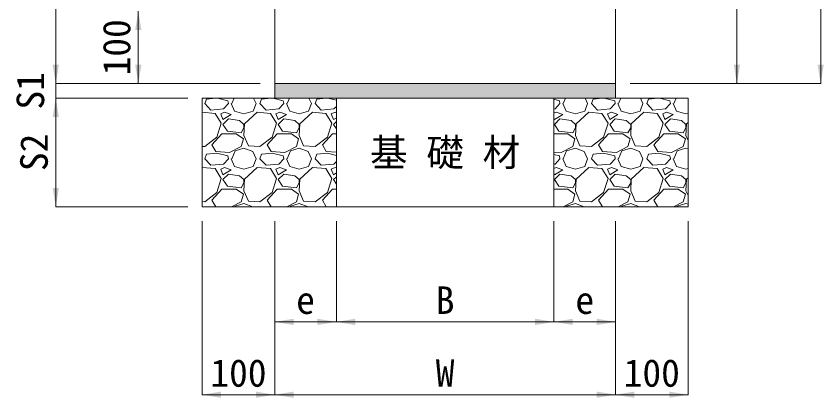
# Model space of a CAD drawing. Units: millimetres at full size. Extents: x 63886 to 97934, y 3628 to 26930.
# Drawn here: x 65672 to 66786, y 6055 to 6582 of the extents above; entities that cross this region are included whole.
import ezdxf
from ezdxf.enums import TextEntityAlignment as Align

# ---------------------------------------------------------------- set-up
doc = ezdxf.new("R2010")
doc.units = ezdxf.units.MM
doc.header["$LTSCALE"] = 30
doc.layers.add('ハッチング_モルタル', color=30, linetype='Continuous')
doc.layers.add('文字', color=7, linetype='Continuous')
for name, color, linetype, lineweight in [('ハッチング_基礎', 150, 'Continuous', 5), ('寸法線', 7, 'Continuous', 9), ('本体', 2, 'Continuous', 5), ('舗装・基礎', 3, 'Continuous', 13), ('補助線', 8, 'Continuous', 13)]:
    doc.layers.add(name, color=color, linetype=linetype, lineweight=lineweight)
doc.styles.add('ＭＳ ゴシック', font='')
doc.styles.get('ＭＳ ゴシック').set_extended_font_data('MS Gothic')

# ---------------------------------------------------------------- blocks, each defined once
blk = doc.blocks.new('filled_arrow')
at = {"color": 0, "linetype": 'Continuous', "lineweight": -2}
blk.add_solid([(7.5, 1.25), (0, 0), (7.5, -1.25)], dxfattribs=at)

msp = doc.modelspace()

# ---------------------------------------------------------------- hatches: boundary and pattern name
at = {"layer": 'ハッチング_モルタル'}
msp.add_hatch(color=256, dxfattribs=at).paths.add_polyline_path([(66498.97, 6468.97), (66498.97, 6488.97), (66028.97, 6488.97), (66028.97, 6468.97)])

# ---------------------------------------------------------------- linework, layer by layer
at = {"layer": 'ハッチング_基礎'}
for p, q in [((65932.41, 6461.55), (65934.69, 6467.65)), ((65940.79, 6452.41), (65932.41, 6461.55)), ((65947.25, 6468.97), (65934.69, 6467.65)), ((65964.41, 6465.36), (65949.98, 6468.97)), ((65965.17, 6461.55), (65958.32, 6453.93)), ((65965.17, 6461.55), (65964.41, 6465.36)), ((65968.98, 6461.55), (65973.56, 6450.88)), ((65969.75, 6461.55), (65972.93, 6468.97)), ((65999.46, 6450.88), (66003.27, 6461.55)), ((65999.85, 6468.97), (66003.27, 6461.55)), ((66008.61, 6461.55), (66010.89, 6467.65)), ((66016.99, 6452.41), (66008.61, 6461.55)), ((66023.45, 6468.97), (66010.89, 6467.65)), ((66040.61, 6465.36), (66026.18, 6468.97)), ((66041.37, 6461.55), (66034.52, 6453.93)), ((66041.37, 6461.55), (66040.61, 6465.36)), ((66045.18, 6461.55), (66049.76, 6450.88)), ((66045.95, 6461.55), (66049.13, 6468.97)), ((66075.66, 6450.88), (66079.47, 6461.55)), ((66076.05, 6468.97), (66079.47, 6461.55)), ((66084.81, 6461.55), (66087.09, 6467.65)), ((66093.19, 6452.41), (66084.81, 6461.55)), ((66099.65, 6468.97), (66087.09, 6467.65)), ((66113.97, 6466.07), (66102.38, 6468.97)), ((66421.61, 6465.36), (66413.97, 6467.27)), ((66422.37, 6461.55), (66415.52, 6453.93)), ((66422.37, 6461.55), (66421.61, 6465.36)), ((66426.18, 6461.55), (66430.76, 6450.88)), ((66426.95, 6461.55), (66430.13, 6468.97)), ((66456.66, 6450.88), (66460.47, 6461.55)), ((66457.05, 6468.97), (66460.47, 6461.55)), ((66465.81, 6461.55), (66468.09, 6467.65)), ((66474.19, 6452.41), (66465.81, 6461.55)), ((66480.65, 6468.97), (66468.09, 6467.65)), ((66497.81, 6465.36), (66483.38, 6468.97)), ((66498.57, 6461.55), (66491.72, 6453.93)), ((66498.57, 6461.55), (66497.81, 6465.36)), ((66502.38, 6461.55), (66506.96, 6450.88)), ((66503.15, 6461.55), (66506.33, 6468.97)), ((66532.86, 6450.88), (66536.67, 6461.55)), ((66533.25, 6468.97), (66536.67, 6461.55)), ((66542.01, 6461.55), (66544.29, 6467.65)), ((66550.39, 6452.41), (66542.01, 6461.55)), ((66556.85, 6468.97), (66544.29, 6467.65)), ((66574.01, 6465.36), (66559.58, 6468.97)), ((66574.77, 6461.55), (66567.92, 6453.93)), ((66574.77, 6461.55), (66574.01, 6465.36)), ((66578.58, 6461.55), (66583.16, 6450.88)), ((66579.35, 6461.55), (66582.53, 6468.97)), ((65946.89, 6447.83), (65928.97, 6449.33)), ((65958.32, 6453.93), (65940.79, 6452.41)), ((65959.84, 6449.36), (65954.51, 6447.07)), ((65968.98, 6446.31), (65959.84, 6449.36)), ((65973.56, 6450.88), (65986.51, 6447.07)), ((65986.51, 6447.07), (65999.46, 6450.88)), ((66004.8, 6449.36), (65987.27, 6433.36)), ((66023.09, 6447.83), (66004.8, 6449.36)), ((66034.52, 6453.93), (66016.99, 6452.41)), ((66036.04, 6449.36), (66030.71, 6447.07)), ((66045.18, 6446.31), (66036.04, 6449.36)), ((66049.76, 6450.88), (66062.71, 6447.07)), ((66062.71, 6447.07), (66075.66, 6450.88)), ((66081, 6449.36), (66063.47, 6433.36)), ((66099.29, 6447.83), (66081, 6449.36)), ((66110.72, 6453.93), (66093.19, 6452.41)), ((66112.24, 6449.36), (66106.91, 6447.07)), ((66113.97, 6457.55), (66110.72, 6453.93)), ((66113.97, 6448.78), (66112.24, 6449.36)), ((66415.52, 6453.93), (66413.97, 6453.8)), ((66417.04, 6449.36), (66413.97, 6448.04)), ((66426.18, 6446.31), (66417.04, 6449.36)), ((66430.76, 6450.88), (66443.71, 6447.07)), ((66443.71, 6447.07), (66456.66, 6450.88)), ((66462, 6449.36), (66444.47, 6433.36)), ((66480.29, 6447.83), (66462, 6449.36)), ((66491.72, 6453.93), (66474.19, 6452.41)), ((66493.24, 6449.36), (66487.91, 6447.07)), ((66502.38, 6446.31), (66493.24, 6449.36)), ((66506.96, 6450.88), (66519.91, 6447.07)), ((66519.91, 6447.07), (66532.86, 6450.88)), ((66538.2, 6449.36), (66520.67, 6433.36)), ((66556.49, 6447.83), (66538.2, 6449.36)), ((66567.92, 6453.93), (66550.39, 6452.41)), ((66569.44, 6449.36), (66564.11, 6447.07)), ((66578.58, 6446.31), (66569.44, 6449.36)), ((66583.16, 6450.88), (66596.11, 6447.07)), ((65955.27, 6434.12), (65946.89, 6447.83)), ((65954.51, 6447.07), (65957.55, 6439.45)), ((65957.55, 6439.45), (65968.98, 6446.31)), ((65965.17, 6440.21), (65957.55, 6432.59)), ((65980.41, 6437.93), (65965.17, 6440.21)), ((66031.47, 6434.12), (66023.09, 6447.83)), ((66030.71, 6447.07), (66033.75, 6439.45)), ((66033.75, 6439.45), (66045.18, 6446.31)), ((66041.37, 6440.21), (66033.75, 6432.59)), ((66056.61, 6437.93), (66041.37, 6440.21)), ((66107.67, 6434.12), (66099.29, 6447.83)), ((66106.91, 6447.07), (66109.95, 6439.45)), ((66109.95, 6439.45), (66113.97, 6441.86)), ((66413.97, 6441.4), (66414.75, 6439.45)), ((66414.75, 6439.45), (66426.18, 6446.31)), ((66422.37, 6440.21), (66414.75, 6432.59)), ((66437.61, 6437.93), (66422.37, 6440.21)), ((66488.67, 6434.12), (66480.29, 6447.83)), ((66487.91, 6447.07), (66490.95, 6439.45)), ((66490.95, 6439.45), (66502.38, 6446.31)), ((66498.57, 6440.21), (66490.95, 6432.59)), ((66513.81, 6437.93), (66498.57, 6440.21)), ((66564.87, 6434.12), (66556.49, 6447.83)), ((66564.11, 6447.07), (66567.15, 6439.45)), ((66567.15, 6439.45), (66578.58, 6446.31)), ((66574.77, 6440.21), (66567.15, 6432.59)), ((66590.01, 6437.93), (66574.77, 6440.21)), ((66596.11, 6447.07), (66598.97, 6447.91)), ((65949.17, 6415.07), (65955.27, 6434.12)), ((65957.55, 6432.59), (65963.65, 6423.45)), ((65986.51, 6432.59), (65980.41, 6437.93)), ((65982.7, 6421.16), (65986.51, 6428.02)), ((65987.27, 6433.36), (65986.51, 6417.35)), ((65986.51, 6428.02), (65986.51, 6432.59)), ((66025.37, 6415.07), (66031.47, 6434.12)), ((66033.75, 6432.59), (66039.85, 6423.45)), ((66062.71, 6432.59), (66056.61, 6437.93)), ((66058.9, 6421.16), (66062.71, 6428.02)), ((66063.47, 6433.36), (66062.71, 6417.35)), ((66062.71, 6428.02), (66062.71, 6432.59)), ((66101.57, 6415.07), (66107.67, 6434.12)), ((66113.97, 6436.61), (66109.95, 6432.59)), ((66109.95, 6432.59), (66113.97, 6426.56)), ((66414.75, 6432.59), (66420.85, 6423.45)), ((66443.71, 6432.59), (66437.61, 6437.93)), ((66439.9, 6421.16), (66443.71, 6428.02)), ((66444.47, 6433.36), (66443.71, 6417.35)), ((66443.71, 6428.02), (66443.71, 6432.59)), ((66482.57, 6415.07), (66488.67, 6434.12)), ((66490.95, 6432.59), (66497.05, 6423.45)), ((66519.91, 6432.59), (66513.81, 6437.93)), ((66516.1, 6421.16), (66519.91, 6428.02)), ((66520.67, 6433.36), (66519.91, 6417.35)), ((66519.91, 6428.02), (66519.91, 6432.59)), ((66558.77, 6415.07), (66564.87, 6434.12)), ((66567.15, 6432.59), (66573.25, 6423.45)), ((66596.11, 6432.59), (66590.01, 6437.93)), ((66592.3, 6421.16), (66596.11, 6428.02)), ((66596.87, 6433.36), (66596.11, 6417.35)), ((66596.11, 6428.02), (66596.11, 6432.59)), ((66598.97, 6435.27), (66596.87, 6433.36)), ((65942.31, 6404.4), (65956.03, 6419.64)), ((65956.03, 6419.64), (65975.84, 6419.64)), ((65963.65, 6423.45), (65982.7, 6421.16)), ((65975.84, 6419.64), (65985.75, 6412.78)), ((65986.51, 6417.35), (65992.61, 6402.88)), ((66018.51, 6404.4), (66032.23, 6419.64)), ((66032.23, 6419.64), (66052.04, 6419.64)), ((66039.85, 6423.45), (66058.9, 6421.16)), ((66052.04, 6419.64), (66061.95, 6412.78)), ((66062.71, 6417.35), (66068.81, 6402.88)), ((66094.71, 6404.4), (66108.43, 6419.64)), ((66108.43, 6419.64), (66113.97, 6419.64)), ((66413.97, 6419.64), (66433.04, 6419.64)), ((66420.85, 6423.45), (66439.9, 6421.16)), ((66433.04, 6419.64), (66442.95, 6412.78)), ((66443.71, 6417.35), (66449.81, 6402.88)), ((66475.71, 6404.4), (66489.43, 6419.64)), ((66489.43, 6419.64), (66509.24, 6419.64)), ((66497.05, 6423.45), (66516.1, 6421.16)), ((66509.24, 6419.64), (66519.15, 6412.78)), ((66519.91, 6417.35), (66526.01, 6402.88)), ((66551.91, 6404.4), (66565.63, 6419.64)), ((66565.63, 6419.64), (66585.44, 6419.64)), ((66573.25, 6423.45), (66592.3, 6421.16)), ((66585.44, 6419.64), (66595.35, 6412.78)), ((66596.11, 6417.35), (66598.97, 6410.55)), ((65932.41, 6402.11), (65949.17, 6415.07)), ((65985.75, 6412.78), (65982.7, 6402.11)), ((66008.61, 6402.11), (66025.37, 6415.07)), ((66061.95, 6412.78), (66058.9, 6402.11)), ((66084.81, 6402.11), (66101.57, 6415.07)), ((66442.95, 6412.78), (66439.9, 6402.11)), ((66465.81, 6402.11), (66482.57, 6415.07)), ((66519.15, 6412.78), (66516.1, 6402.11)), ((66542.01, 6402.11), (66558.77, 6415.07)), ((66595.35, 6412.78), (66592.3, 6402.11)), ((65928.97, 6402.28), (65932.41, 6402.11)), ((65947.65, 6395.26), (65942.31, 6404.4)), ((65966.7, 6393.73), (65947.65, 6395.26)), ((65982.7, 6402.11), (65966.7, 6393.73)), ((65969.75, 6385.35), (65974.32, 6396.02)), ((65974.32, 6396.02), (65986.51, 6399.83)), ((65986.51, 6399.83), (65998.7, 6395.26)), ((65992.61, 6402.88), (66008.61, 6402.11)), ((65998.7, 6395.26), (66003.27, 6385.35)), ((66023.85, 6395.26), (66018.51, 6404.4)), ((66042.9, 6393.73), (66023.85, 6395.26)), ((66058.9, 6402.11), (66042.9, 6393.73)), ((66045.95, 6385.35), (66050.52, 6396.02)), ((66050.52, 6396.02), (66062.71, 6399.83)), ((66062.71, 6399.83), (66074.9, 6395.26)), ((66068.81, 6402.88), (66084.81, 6402.11)), ((66074.9, 6395.26), (66079.47, 6385.35)), ((66100.05, 6395.26), (66094.71, 6404.4)), ((66113.97, 6394.14), (66100.05, 6395.26)), ((66423.9, 6393.73), (66413.97, 6394.53)), ((66439.9, 6402.11), (66423.9, 6393.73)), ((66426.95, 6385.35), (66431.52, 6396.02)), ((66431.52, 6396.02), (66443.71, 6399.83)), ((66443.71, 6399.83), (66455.9, 6395.26)), ((66449.81, 6402.88), (66465.81, 6402.11)), ((66455.9, 6395.26), (66460.47, 6385.35)), ((66481.05, 6395.26), (66475.71, 6404.4)), ((66500.1, 6393.73), (66481.05, 6395.26)), ((66516.1, 6402.11), (66500.1, 6393.73)), ((66503.15, 6385.35), (66507.72, 6396.02)), ((66507.72, 6396.02), (66519.91, 6399.83)), ((66519.91, 6399.83), (66532.1, 6395.26)), ((66526.01, 6402.88), (66542.01, 6402.11)), ((66532.1, 6395.26), (66536.67, 6385.35)), ((66557.25, 6395.26), (66551.91, 6404.4)), ((66576.3, 6393.73), (66557.25, 6395.26)), ((66592.3, 6402.11), (66576.3, 6393.73)), ((66579.35, 6385.35), (66583.92, 6396.02)), ((66583.92, 6396.02), (66596.11, 6399.83)), ((66596.11, 6399.83), (66598.97, 6398.75)), ((65932.41, 6385.35), (65934.69, 6391.45)), ((65940.79, 6376.21), (65932.41, 6385.35)), ((65949.17, 6392.97), (65934.69, 6391.45)), ((65964.41, 6389.16), (65949.17, 6392.97)), ((65965.17, 6385.35), (65958.32, 6377.73)), ((65965.17, 6385.35), (65964.41, 6389.16)), ((65968.98, 6385.35), (65973.56, 6374.68)), ((65999.46, 6374.68), (66003.27, 6385.35)), ((66008.61, 6385.35), (66010.89, 6391.45)), ((66016.99, 6376.21), (66008.61, 6385.35)), ((66025.37, 6392.97), (66010.89, 6391.45)), ((66040.61, 6389.16), (66025.37, 6392.97)), ((66041.37, 6385.35), (66034.52, 6377.73)), ((66041.37, 6385.35), (66040.61, 6389.16)), ((66045.18, 6385.35), (66049.76, 6374.68)), ((66075.66, 6374.68), (66079.47, 6385.35)), ((66084.81, 6385.35), (66087.09, 6391.45)), ((66093.19, 6376.21), (66084.81, 6385.35)), ((66101.57, 6392.97), (66087.09, 6391.45)), ((66113.97, 6389.87), (66101.57, 6392.97)), ((66421.61, 6389.16), (66413.97, 6391.07)), ((66422.37, 6385.35), (66415.52, 6377.73)), ((66422.37, 6385.35), (66421.61, 6389.16)), ((66426.18, 6385.35), (66430.76, 6374.68)), ((66456.66, 6374.68), (66460.47, 6385.35)), ((66465.81, 6385.35), (66468.09, 6391.45)), ((66474.19, 6376.21), (66465.81, 6385.35)), ((66482.57, 6392.97), (66468.09, 6391.45)), ((66497.81, 6389.16), (66482.57, 6392.97)), ((66498.57, 6385.35), (66491.72, 6377.73)), ((66498.57, 6385.35), (66497.81, 6389.16)), ((66502.38, 6385.35), (66506.96, 6374.68)), ((66532.86, 6374.68), (66536.67, 6385.35)), ((66542.01, 6385.35), (66544.29, 6391.45)), ((66550.39, 6376.21), (66542.01, 6385.35)), ((66558.77, 6392.97), (66544.29, 6391.45)), ((66574.01, 6389.16), (66558.77, 6392.97)), ((66574.77, 6385.35), (66567.92, 6377.73)), ((66574.77, 6385.35), (66574.01, 6389.16)), ((66578.58, 6385.35), (66583.16, 6374.68)), ((65946.89, 6371.63), (65928.97, 6373.13)), ((65958.32, 6377.73), (65940.79, 6376.21)), ((65955.27, 6357.92), (65946.89, 6371.63)), ((65959.84, 6373.16), (65954.51, 6370.87)), ((65968.98, 6370.11), (65959.84, 6373.16)), ((65973.56, 6374.68), (65986.51, 6370.87)), ((65986.51, 6370.87), (65999.46, 6374.68)), ((66004.8, 6373.16), (65987.27, 6357.16)), ((66023.09, 6371.63), (66004.8, 6373.16)), ((66034.52, 6377.73), (66016.99, 6376.21)), ((66031.47, 6357.92), (66023.09, 6371.63)), ((66036.04, 6373.16), (66030.71, 6370.87)), ((66045.18, 6370.11), (66036.04, 6373.16)), ((66049.76, 6374.68), (66062.71, 6370.87)), ((66062.71, 6370.87), (66075.66, 6374.68)), ((66081, 6373.16), (66063.47, 6357.16)), ((66099.29, 6371.63), (66081, 6373.16)), ((66110.72, 6377.73), (66093.19, 6376.21)), ((66107.67, 6357.92), (66099.29, 6371.63)), ((66112.24, 6373.16), (66106.91, 6370.87)), ((66113.97, 6381.35), (66110.72, 6377.73)), ((66113.97, 6372.58), (66112.24, 6373.16)), ((66415.52, 6377.73), (66413.97, 6377.6)), ((66417.04, 6373.16), (66413.97, 6371.84)), ((66426.18, 6370.11), (66417.04, 6373.16)), ((66430.76, 6374.68), (66443.71, 6370.87)), ((66443.71, 6370.87), (66456.66, 6374.68)), ((66462, 6373.16), (66444.47, 6357.16)), ((66480.29, 6371.63), (66462, 6373.16)), ((66491.72, 6377.73), (66474.19, 6376.21)), ((66488.67, 6357.92), (66480.29, 6371.63)), ((66493.24, 6373.16), (66487.91, 6370.87)), ((66502.38, 6370.11), (66493.24, 6373.16)), ((66506.96, 6374.68), (66519.91, 6370.87)), ((66519.91, 6370.87), (66532.86, 6374.68)), ((66538.2, 6373.16), (66520.67, 6357.16)), ((66556.49, 6371.63), (66538.2, 6373.16)), ((66567.92, 6377.73), (66550.39, 6376.21)), ((66564.87, 6357.92), (66556.49, 6371.63)), ((66569.44, 6373.16), (66564.11, 6370.87)), ((66578.58, 6370.11), (66569.44, 6373.16)), ((66583.16, 6374.68), (66596.11, 6370.87)), ((66596.11, 6370.87), (66598.97, 6371.71)), ((65954.51, 6370.87), (65957.55, 6363.25)), ((65957.55, 6363.25), (65968.98, 6370.11)), ((65965.17, 6364.01), (65957.55, 6356.39)), ((65980.41, 6361.73), (65965.17, 6364.01)), ((65986.51, 6356.39), (65980.41, 6361.73)), ((66030.71, 6370.87), (66033.75, 6363.25)), ((66033.75, 6363.25), (66045.18, 6370.11)), ((66041.37, 6364.01), (66033.75, 6356.39)), ((66056.61, 6361.73), (66041.37, 6364.01)), ((66062.71, 6356.39), (66056.61, 6361.73)), ((66106.91, 6370.87), (66109.95, 6363.25)), ((66109.95, 6363.25), (66113.97, 6365.66)), ((66113.97, 6360.41), (66109.95, 6356.39)), ((66413.97, 6365.2), (66414.75, 6363.25)), ((66414.75, 6363.25), (66426.18, 6370.11)), ((66422.37, 6364.01), (66414.75, 6356.39)), ((66437.61, 6361.73), (66422.37, 6364.01)), ((66443.71, 6356.39), (66437.61, 6361.73)), ((66487.91, 6370.87), (66490.95, 6363.25)), ((66490.95, 6363.25), (66502.38, 6370.11)), ((66498.57, 6364.01), (66490.95, 6356.39)), ((66513.81, 6361.73), (66498.57, 6364.01)), ((66519.91, 6356.39), (66513.81, 6361.73)), ((66564.11, 6370.87), (66567.15, 6363.25)), ((66567.15, 6363.25), (66578.58, 6370.11)), ((66574.77, 6364.01), (66567.15, 6356.39)), ((66590.01, 6361.73), (66574.77, 6364.01)), ((66596.11, 6356.39), (66590.01, 6361.73)), ((65949.17, 6338.87), (65955.27, 6357.92)), ((65957.55, 6356.39), (65963.65, 6347.25)), ((65982.7, 6344.96), (65986.51, 6351.82)), ((65987.27, 6357.16), (65986.51, 6341.15)), ((65986.51, 6351.82), (65986.51, 6356.39)), ((66025.37, 6338.87), (66031.47, 6357.92)), ((66033.75, 6356.39), (66039.85, 6347.25)), ((66058.9, 6344.96), (66062.71, 6351.82)), ((66063.47, 6357.16), (66062.71, 6341.15)), ((66062.71, 6351.82), (66062.71, 6356.39)), ((66101.57, 6338.87), (66107.67, 6357.92)), ((66109.95, 6356.39), (66113.97, 6350.36)), ((66414.75, 6356.39), (66420.85, 6347.25)), ((66439.9, 6344.96), (66443.71, 6351.82)), ((66444.47, 6357.16), (66443.71, 6341.15)), ((66443.71, 6351.82), (66443.71, 6356.39)), ((66482.57, 6338.87), (66488.67, 6357.92)), ((66490.95, 6356.39), (66497.05, 6347.25)), ((66516.1, 6344.96), (66519.91, 6351.82)), ((66520.67, 6357.16), (66519.91, 6341.15)), ((66519.91, 6351.82), (66519.91, 6356.39)), ((66558.77, 6338.87), (66564.87, 6357.92)), ((66567.15, 6356.39), (66573.25, 6347.25)), ((66592.3, 6344.96), (66596.11, 6351.82)), ((66596.87, 6357.16), (66596.11, 6341.15)), ((66596.11, 6351.82), (66596.11, 6356.39)), ((66598.97, 6359.07), (66596.87, 6357.16)), ((65932.41, 6325.91), (65949.17, 6338.87)), ((65942.31, 6328.2), (65956.03, 6343.44)), ((65956.03, 6343.44), (65975.84, 6343.44)), ((65963.65, 6347.25), (65982.7, 6344.96)), ((65975.84, 6343.44), (65985.75, 6336.58)), ((65986.51, 6341.15), (65992.61, 6326.68)), ((66008.61, 6325.91), (66025.37, 6338.87)), ((66018.51, 6328.2), (66032.23, 6343.44)), ((66032.23, 6343.44), (66052.04, 6343.44)), ((66039.85, 6347.25), (66058.9, 6344.96)), ((66052.04, 6343.44), (66061.95, 6336.58)), ((66062.71, 6341.15), (66068.81, 6326.68)), ((66084.81, 6325.91), (66101.57, 6338.87)), ((66094.71, 6328.2), (66108.43, 6343.44)), ((66108.43, 6343.44), (66113.97, 6343.44)), ((66413.97, 6343.44), (66433.04, 6343.44)), ((66420.85, 6347.25), (66439.9, 6344.96)), ((66433.04, 6343.44), (66442.95, 6336.58)), ((66443.71, 6341.15), (66449.81, 6326.68)), ((66465.81, 6325.91), (66482.57, 6338.87)), ((66475.71, 6328.2), (66489.43, 6343.44)), ((66489.43, 6343.44), (66509.24, 6343.44)), ((66497.05, 6347.25), (66516.1, 6344.96)), ((66509.24, 6343.44), (66519.15, 6336.58)), ((66519.91, 6341.15), (66526.01, 6326.68)), ((66542.01, 6325.91), (66558.77, 6338.87)), ((66551.91, 6328.2), (66565.63, 6343.44)), ((66565.63, 6343.44), (66585.44, 6343.44)), ((66573.25, 6347.25), (66592.3, 6344.96)), ((66585.44, 6343.44), (66595.35, 6336.58)), ((66596.11, 6341.15), (66598.97, 6334.35)), ((65947.65, 6319.06), (65942.31, 6328.2)), ((65985.75, 6336.58), (65982.7, 6325.91)), ((66023.85, 6319.06), (66018.51, 6328.2)), ((66061.95, 6336.58), (66058.9, 6325.91)), ((66100.05, 6319.06), (66094.71, 6328.2)), ((66442.95, 6336.58), (66439.9, 6325.91)), ((66481.05, 6319.06), (66475.71, 6328.2)), ((66519.15, 6336.58), (66516.1, 6325.91)), ((66557.25, 6319.06), (66551.91, 6328.2)), ((66595.35, 6336.58), (66592.3, 6325.91)), ((65928.97, 6326.08), (65932.41, 6325.91)), ((65948.75, 6318.97), (65947.65, 6319.06)), ((65982.7, 6325.91), (65969.44, 6318.97)), ((65973.95, 6318.97), (65974.32, 6319.82)), ((65974.32, 6319.82), (65986.51, 6323.63)), ((65986.51, 6323.63), (65998.7, 6319.06)), ((65992.61, 6326.68), (66008.61, 6325.91)), ((65998.7, 6319.06), (65998.74, 6318.97)), ((66024.95, 6318.97), (66023.85, 6319.06)), ((66058.9, 6325.91), (66045.64, 6318.97)), ((66050.15, 6318.97), (66050.52, 6319.82)), ((66050.52, 6319.82), (66062.71, 6323.63)), ((66062.71, 6323.63), (66074.9, 6319.06)), ((66068.81, 6326.68), (66084.81, 6325.91)), ((66074.9, 6319.06), (66074.94, 6318.97)), ((66101.15, 6318.97), (66100.05, 6319.06)), ((66439.9, 6325.91), (66426.64, 6318.97)), ((66431.15, 6318.97), (66431.52, 6319.82)), ((66431.52, 6319.82), (66443.71, 6323.63)), ((66443.71, 6323.63), (66455.9, 6319.06)), ((66449.81, 6326.68), (66465.81, 6325.91)), ((66455.9, 6319.06), (66455.94, 6318.97)), ((66482.15, 6318.97), (66481.05, 6319.06)), ((66516.1, 6325.91), (66502.84, 6318.97)), ((66507.35, 6318.97), (66507.72, 6319.82)), ((66507.72, 6319.82), (66519.91, 6323.63)), ((66519.91, 6323.63), (66532.1, 6319.06)), ((66526.01, 6326.68), (66542.01, 6325.91)), ((66532.1, 6319.06), (66532.14, 6318.97)), ((66558.35, 6318.97), (66557.25, 6319.06)), ((66592.3, 6325.91), (66579.04, 6318.97)), ((66583.55, 6318.97), (66583.92, 6319.82)), ((66583.92, 6319.82), (66596.11, 6323.63)), ((66596.11, 6323.63), (66598.97, 6322.55))]:
    msp.add_line(p, q, dxfattribs=at)
at = {"layer": '寸法線'}
for p, q in [((66781.92, 8038.27), (66781.92, 6488.97)), ((66666.34, 7938.97), (66666.34, 6488.97)), ((65727, 7238.96), (65727, 6488.97)), ((65840.84, 6488.97), (65840.84, 6588.97)), ((65727, 6540.97), (65727, 6416.97)), ((66008.97, 6488.97), (65727, 6488.97)), ((66008.97, 6488.97), (65727, 6488.97)), ((66008.97, 6488.97), (65840.84, 6488.97)), ((66518.97, 6488.97), (66781.92, 6488.97)), ((66588.79, 6488.97), (66666.34, 6488.97)), ((65908.97, 6468.97), (65727, 6468.97)), ((65727, 6468.97), (65727, 6318.97)), ((65908.97, 6468.97), (65727, 6468.97)), ((65908.97, 6318.97), (65727, 6318.97)), ((65928.97, 6298.97), (65928.97, 6059.7)), ((66028.97, 6298.97), (66028.97, 6160.17)), ((66028.97, 6298.97), (66028.97, 6059.7)), ((66028.97, 6298.97), (66028.97, 6059.7)), ((66113.97, 6298.97), (66113.97, 6160.17)), ((66113.97, 6298.97), (66113.97, 6160.17)), ((66413.97, 6298.97), (66413.97, 6160.17)), ((66413.97, 6298.97), (66413.97, 6160.17)), ((66498.97, 6298.97), (66498.97, 6160.17)), ((66498.97, 6298.97), (66498.97, 6059.7)), ((66498.97, 6298.97), (66498.97, 6059.7)), ((66598.97, 6298.97), (66598.97, 6059.7)), ((66028.97, 6160.17), (66113.97, 6160.17)), ((66113.97, 6160.17), (66413.97, 6160.17)), ((66413.97, 6160.17), (66498.97, 6160.17)), ((66028.97, 6059.7), (65928.97, 6059.7)), ((66028.97, 6059.7), (66498.97, 6059.7)), ((66498.97, 6059.7), (66598.97, 6059.7))]:
    msp.add_line(p, q, dxfattribs=at)
at = {"layer": '本体', "lineweight": 20}
for p, q in [((66028.97, 7938.97), (66028.97, 6488.97)), ((66498.97, 6488.97), (66498.97, 7938.97)), ((66028.97, 6488.97), (66498.97, 6488.97))]:
    msp.add_line(p, q, dxfattribs=at)
at = {"layer": '舗装・基礎'}
for p, q in [((66028.97, 6488.97), (66028.97, 6468.97)), ((66498.97, 6488.97), (66498.97, 6468.97)), ((65928.97, 6468.97), (66598.97, 6468.97)), ((65928.97, 6468.97), (65928.97, 6318.97)), ((66598.97, 6318.97), (66598.97, 6468.97)), ((65928.97, 6318.97), (66598.97, 6318.97))]:
    msp.add_line(p, q, dxfattribs=at)
at = {"layer": '補助線', "lineweight": 20}
for p, q in [((66113.97, 6318.97), (66113.97, 6468.97)), ((66413.97, 6318.97), (66413.97, 6468.97))]:
    msp.add_line(p, q, dxfattribs=at)

# ---------------------------------------------------------------- block references
at = {"layer": '寸法線', "xscale": 3.47, "yscale": 3.47}
for p, rotation in [((65840.84, 6588.97), 270), ((65727, 6488.97), 90), ((65727, 6488.97), 90), ((65840.84, 6488.97), 90), ((66666.34, 6488.97), 90), ((66781.92, 6488.97), 90), ((65727, 6468.97), 270), ((65727, 6468.97), 270), ((65727, 6318.97), 90), ((66113.97, 6160.17), 180), ((66413.97, 6160.17), 180), ((66498.97, 6160.17), 180), ((66028.97, 6059.7), 180), ((66498.97, 6059.7), 180), ((66598.97, 6059.7), 180)]:
    msp.add_blockref('filled_arrow', p, dxfattribs=dict(at, rotation=rotation))
for p in [(66028.97, 6160.17), (66113.97, 6160.17), (66413.97, 6160.17), (65928.97, 6059.7), (66028.97, 6059.7), (66498.97, 6059.7)]:
    msp.add_blockref('filled_arrow', p, dxfattribs=at)

# ---------------------------------------------------------------- texts
at = {"layer": '寸法線', "style": 'ＭＳ ゴシック'}
for s, p in [('100', (65810.84, 6538.97)), ('S1', (65692, 6478.97)), ('S2', (65697, 6393.97))]:
    msp.add_text(s, height=37.98, rotation=90, dxfattribs=at).set_placement(p, align=Align.MIDDLE_CENTER)
for s, p in [('B', (66263.97, 6190.17)), ('e', (66071.47, 6190.17)), ('e', (66456.47, 6190.17)), ('100', (65978.97, 6089.7)), ('W', (66263.97, 6089.7)), ('100', (66548.97, 6089.7))]:
    msp.add_text(s, height=37.98, dxfattribs=at).set_placement(p, align=Align.MIDDLE_CENTER)
at = {"layer": '文字', "style": 'ＭＳ ゴシック'}
msp.add_text('基 礎 材', height=37.98, dxfattribs=at).set_placement((66263.97, 6393.97), align=Align.MIDDLE_CENTER)

doc.saveas('drawing.dxf')
